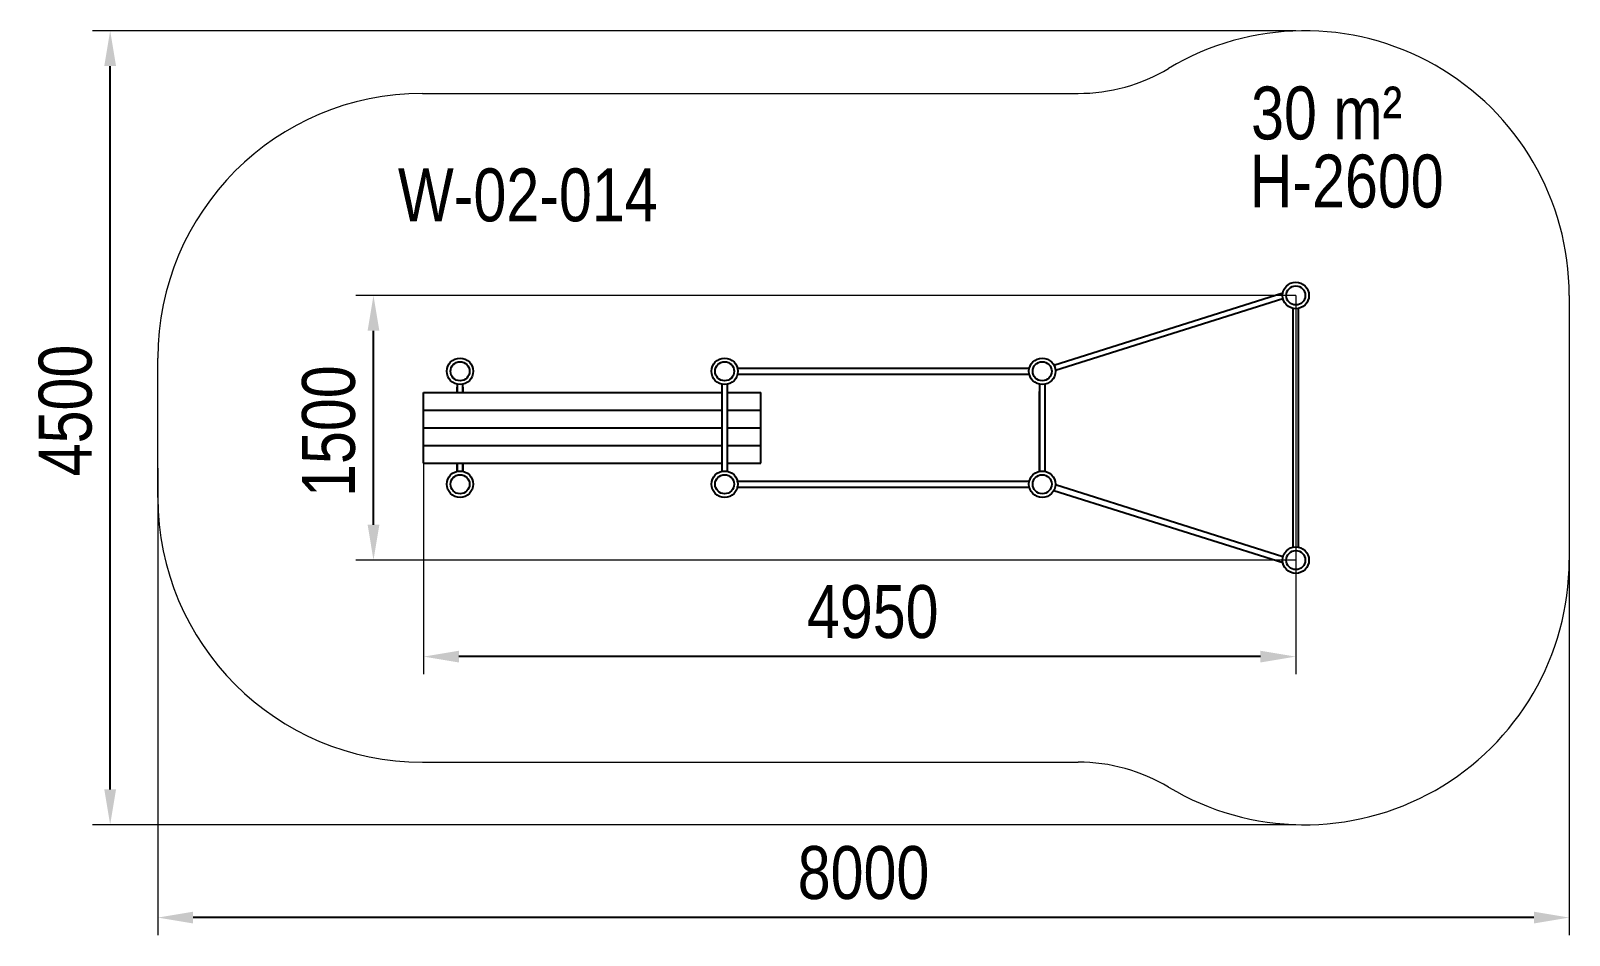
# Model space of a CAD drawing. Header units: millimetres. Extents: x -4853 to 3868, y -2623 to 2503.
import ezdxf

# ---------------------------------------------------------------- set-up
doc = ezdxf.new("R2010")
doc.units = ezdxf.units.MM
for name, color, linetype in [('DIKOM_АРТИКУЛ', 7, 'Continuous'), ('DIKOM_ЗОНА', 80, 'Continuous'), ('DIKOM_ОБЪЕКТ', 7, 'Continuous'), ('DIKOM_РАЗМЕР_ЗОНА', 7, 'Continuous'), ('DIKOM_РАЗМЕР_ОБЪЕКТА', 7, 'Continuous')]:
    doc.layers.add(name, color=color, linetype=linetype)
doc.styles.add('style1', font='arial.ttf', dxfattribs={"width": 0.8})
doc.dimstyles.new('1-50', dxfattribs={"dimtxt": 300, "dimasz": 200, "dimexe": 100, "dimexo": 0, "dimgap": 100, "dimtad": 1, "dimdec": 0, "dimtxsty": 'style1', "dimcen": 0, "dimclrd": 7, "dimclre": 7, "dimadec": 1, "dimazin": 2, "dimtfac": 1, "dimtdec": 0, "dimtmove": 0, "dimatfit": 3, "dimfxl": 0, "dimlwd": 25, "dimlwe": 18, "dimarcsym": 0})

# ---------------------------------------------------------------- blocks, each defined once
blk = doc.blocks.new('*D0')
at = {"layer": 'Defpoints', "color": 0, "transparency": 16777216}
for p in [(-2910, 1003), (2317.5, 1003), (2317.5, -497)]:
    blk.add_point(p, dxfattribs=at)
at = {"layer": 'DIKOM_РАЗМЕР_ОБЪЕКТА', "color": 7, "lineweight": 18, "transparency": 16777216}
for p, q in [((2317.5, 1003), (-3010, 1003)), ((2317.5, -497), (-3010, -497))]:
    blk.add_line(p, q, dxfattribs=at)
at = {"layer": 'DIKOM_РАЗМЕР_ОБЪЕКТА', "color": 7, "lineweight": 25, "transparency": 16777216}
blk.add_line((-2910, -297), (-2910, 803), dxfattribs=at)
at = {"layer": 'DIKOM_РАЗМЕР_ОБЪЕКТА', "color": 7, "transparency": 16777216}
for points in [[(-2943.3, 803), (-2876.7, 803), (-2910, 1003)], [(-2943.3, -297), (-2876.7, -297), (-2910, -497)]]:
    blk.add_solid(points, dxfattribs=at)
at = {"layer": 'DIKOM_РАЗМЕР_ОБЪЕКТА', "color": 0, "transparency": 16777216, "insert": (-3163.2, 234), "char_height": 300, "attachment_point": 5, "rotation": 90, "style": 'style1'}
blk.add_mtext('1500', dxfattribs=at)
blk = doc.blocks.new('*D1')
at = {"layer": 'Defpoints', "color": 0, "transparency": 16777216}
for p in [(2317.5, 1003), (-2625.6, 353), (-2625.6, -1044)]:
    blk.add_point(p, dxfattribs=at)
at = {"layer": 'DIKOM_РАЗМЕР_ОБЪЕКТА', "color": 7, "lineweight": 18, "transparency": 16777216}
for p, q in [((2317.5, 1003), (2317.5, -1144)), ((-2625.6, 353), (-2625.6, -1144))]:
    blk.add_line(p, q, dxfattribs=at)
at = {"layer": 'DIKOM_РАЗМЕР_ОБЪЕКТА', "color": 7, "lineweight": 25, "transparency": 16777216}
blk.add_line((2117.5, -1044), (-2425.6, -1044), dxfattribs=at)
at = {"layer": 'DIKOM_РАЗМЕР_ОБЪЕКТА', "color": 7, "transparency": 16777216}
for points in [[(-2425.6, -1010.7), (-2425.6, -1077.3), (-2625.6, -1044)], [(2117.5, -1010.7), (2117.5, -1077.3), (2317.5, -1044)]]:
    blk.add_solid(points, dxfattribs=at)
at = {"layer": 'DIKOM_РАЗМЕР_ОБЪЕКТА', "color": 0, "transparency": 16777216, "insert": (-80.1, -790.8), "char_height": 300, "attachment_point": 5, "style": 'style1'}
blk.add_mtext('4950', dxfattribs=at)
blk = doc.blocks.new('*D2')
at = {"layer": 'Defpoints', "color": 0, "transparency": 16777216}
for p in [(-4402.5, 2503), (2317.5, 2503), (2317.5, -1997)]:
    blk.add_point(p, dxfattribs=at)
at = {"layer": 'DIKOM_РАЗМЕР_ЗОНА', "color": 7, "lineweight": 18, "transparency": 16777216}
for p, q in [((2317.5, 2503), (-4502.5, 2503)), ((2317.5, -1997), (-4502.5, -1997))]:
    blk.add_line(p, q, dxfattribs=at)
at = {"layer": 'DIKOM_РАЗМЕР_ЗОНА', "color": 7, "lineweight": 25, "transparency": 16777216}
blk.add_line((-4402.5, -1797), (-4402.5, 2303), dxfattribs=at)
at = {"layer": 'DIKOM_РАЗМЕР_ЗОНА', "color": 7, "transparency": 16777216}
for points in [[(-4435.8, 2303), (-4369.2, 2303), (-4402.5, 2503)], [(-4435.8, -1797), (-4369.2, -1797), (-4402.5, -1997)]]:
    blk.add_solid(points, dxfattribs=at)
at = {"layer": 'DIKOM_РАЗМЕР_ЗОНА', "color": 0, "transparency": 16777216, "insert": (-4655.7, 350.8), "char_height": 300, "attachment_point": 5, "rotation": 90, "style": 'style1'}
blk.add_mtext('4500', dxfattribs=at)
blk = doc.blocks.new('*D3')
at = {"layer": 'Defpoints', "color": 0, "transparency": 16777216}
for p in [(3867.5, 228.1), (-4132.5, 24), (-4132.5, -2523)]:
    blk.add_point(p, dxfattribs=at)
at = {"layer": 'DIKOM_РАЗМЕР_ЗОНА', "color": 7, "lineweight": 18, "transparency": 16777216}
for p, q in [((3867.5, 228.1), (3867.5, -2623)), ((-4132.5, 24), (-4132.5, -2623))]:
    blk.add_line(p, q, dxfattribs=at)
at = {"layer": 'DIKOM_РАЗМЕР_ЗОНА', "color": 7, "lineweight": 25, "transparency": 16777216}
blk.add_line((3667.5, -2523), (-3932.5, -2523), dxfattribs=at)
at = {"layer": 'DIKOM_РАЗМЕР_ЗОНА', "color": 7, "transparency": 16777216}
for points in [[(-3932.5, -2489.7), (-3932.5, -2556.3), (-4132.5, -2523)], [(3667.5, -2489.7), (3667.5, -2556.3), (3867.5, -2523)]]:
    blk.add_solid(points, dxfattribs=at)
at = {"layer": 'DIKOM_РАЗМЕР_ЗОНА', "color": 0, "transparency": 16777216, "insert": (-132.5, -2269.8), "char_height": 300, "attachment_point": 5, "style": 'style1'}
blk.add_mtext('8000', dxfattribs=at)

msp = doc.modelspace()

# ---------------------------------------------------------------- linework, layer by layer
at = {"layer": 'DIKOM_ЗОНА', "color": 3, "lineweight": 15}
for p, q in [((-2632.5, 2148), (1083.3, 2148)), ((3867.5, 1003), (3867.5, -497)), ((-4132.5, -142), (-4132.5, 648)), ((-2632.5, -1642), (1083.4, -1642))]:
    msp.add_line(p, q, dxfattribs=at)
for centre, radius, start, end in [((2367.5, 1003), 1500, 0, 120.90808), ((1083.3, 3148), 1000, 270, 300.90808), ((-2632.5, 648), 1500, 90, 180), ((-2632.5, -142), 1500, 180, 270), ((2367.5, -497), 1500, 239.0936, 0), ((1083.4, -2642), 1000, 59.0936, 90)]:
    msp.add_arc(centre, radius, start, end, dxfattribs=at)
at = {"layer": 'DIKOM_ОБЪЕКТ'}
for p, q in [((946.7, 608), (2243.8, 1017)), ((2245, 983.8), (955.3, 577.2)), ((2301.5, 929.7), (2301.5, -423.7)), ((2333.5, -423.7), (2333.5, 929.7)), ((807.2, 589), (-846.3, 589)), ((-846.3, 557), (807.2, 557)), ((-2625.6, 453), (-935.6, 453)), ((-2625.6, 53), (-2625.6, 453)), ((-2435.6, 499.7), (-2435.6, 453)), ((-2435.6, 453), (-2435.6, 483)), ((-2403.6, 453), (-2403.6, 499.7)), ((-2403.6, 483), (-2403.6, 453)), ((-935.6, 499.7), (-935.6, 453)), ((-935.6, 453), (-935.6, 6.3)), ((-903.6, 453), (-903.6, 499.7)), ((-903.6, 453), (-713.6, 453)), ((-903.6, 6.3), (-903.6, 453)), ((-713.6, 53), (-713.6, 453)), ((864.4, 499.7), (864.4, 6.3)), ((864.4, 8), (864.4, 458)), ((864.4, 8), (864.4, 458)), ((896.4, 6.3), (896.4, 499.7)), ((896.4, 8), (896.4, 458)), ((896.4, 8), (896.4, 458)), ((-2625.6, 353), (-935.6, 353)), ((-903.6, 353), (-713.6, 353)), ((-2625.6, 253), (-935.6, 253)), ((-903.6, 253), (-713.6, 253)), ((-2625.6, 153), (-935.6, 153)), ((-903.6, 153), (-713.6, 153)), ((-2625.6, 53), (-935.6, 53)), ((-2435.6, 6.3), (-2435.6, 53)), ((-2435.6, 33), (-2435.6, 53)), ((-2435.6, 53), (-2435.6, 6.3)), ((-2403.6, 53), (-2403.6, 33)), ((-2403.6, 53), (-2403.6, 6.3)), ((-2403.6, 6.3), (-2403.6, 53)), ((-903.6, 53), (-713.6, 53)), ((807.2, -51), (-852.1, -51)), ((-852.1, -83), (807.2, -83)), ((2245, -477.8), (955.3, -71.2)), ((946.7, -102.1), (2243.8, -511))]:
    msp.add_line(p, q, dxfattribs=at)
for centre, radius in [((2317.5, 1003), 75), ((2317.5, 1003), 54), ((-2419.6, 573), 75), ((-2419.6, 573), 54), ((-919.6, 573), 75), ((-919.6, 573), 54), ((880.4, 573), 75), ((880.4, 573), 54), ((-2419.6, -67), 75), ((-919.6, -67), 75), ((880.4, -67), 75), ((-2419.6, -67), 54), ((-2419.6, -67), 54), ((-919.6, -67), 54), ((-919.6, -67), 54), ((-919.6, -67), 54), ((-919.6, -67), 54), ((-919.6, -67), 54), ((-919.6, -67), 54), ((-919.6, -67), 54), ((-919.6, -67), 54), ((880.4, -67), 54), ((2317.5, -497), 75), ((2317.5, -497), 54)]:
    msp.add_circle(centre, radius, dxfattribs=at)

# ---------------------------------------------------------------- texts
at = {"layer": 'DIKOM_АРТИКУЛ', "color": 7, "linetype": 'Continuous', "lineweight": 15, "insert": (-2771.4, 1722.9), "char_height": 300, "width": 2314.7, "attachment_point": 1, "style": 'style1'}
msp.add_mtext('W-02-014', dxfattribs=at)
at = {"layer": 'DIKOM_РАЗМЕР_ОБЪЕКТА', "char_height": 300, "width": 2314.7, "attachment_point": 1, "style": 'style1'}
for s, insert in [('30 m²', (2064.3, 2187.1)), ('H-2600', (2056.2, 1801.4))]:
    msp.add_mtext(s, dxfattribs=dict(at, insert=insert))

# ---------------------------------------------------------------- dimensions: what is measured, and where the dimension line sits
at = {"layer": 'DIKOM_РАЗМЕР_ЗОНА'}
for base, p1, p2, angle, picture, middle in [((-4402.5, 2503), (2317.5, -1997), (2317.5, 2503), 270, '*D2', (-4402.5, 350.8)), ((-4132.5, -2523), (3867.5, 228.1), (-4132.5, 24), 180, '*D3', (-132.5, -2523))]:
    dim = msp.add_linear_dim(base=base, p1=p1, p2=p2, angle=angle, dimstyle='1-50', dxfattribs=at)
    dim.commit()
    dim.dimension.update_dxf_attribs({"geometry": picture, "text_midpoint": middle, "dimtype": 160})
at = {"layer": 'DIKOM_РАЗМЕР_ОБЪЕКТА'}
dim = msp.add_linear_dim(base=(-2910, 1003), p1=(2317.5, -497), p2=(2317.5, 1003), angle=270, dimstyle='1-50', dxfattribs=at)
dim.commit()
dim.dimension.update_dxf_attribs({"geometry": '*D0', "text_midpoint": (-2910, 234), "dimtype": 160})
dim = msp.add_linear_dim(base=(-2625.6, -1044), p1=(2317.5, 1003), p2=(-2625.6, 353), angle=180, text='4950', dimstyle='1-50', dxfattribs=at)
dim.commit()
dim.dimension.update_dxf_attribs({"geometry": '*D1', "text_midpoint": (-80.1, -1044), "dimtype": 160})

doc.saveas('drawing.dxf')
